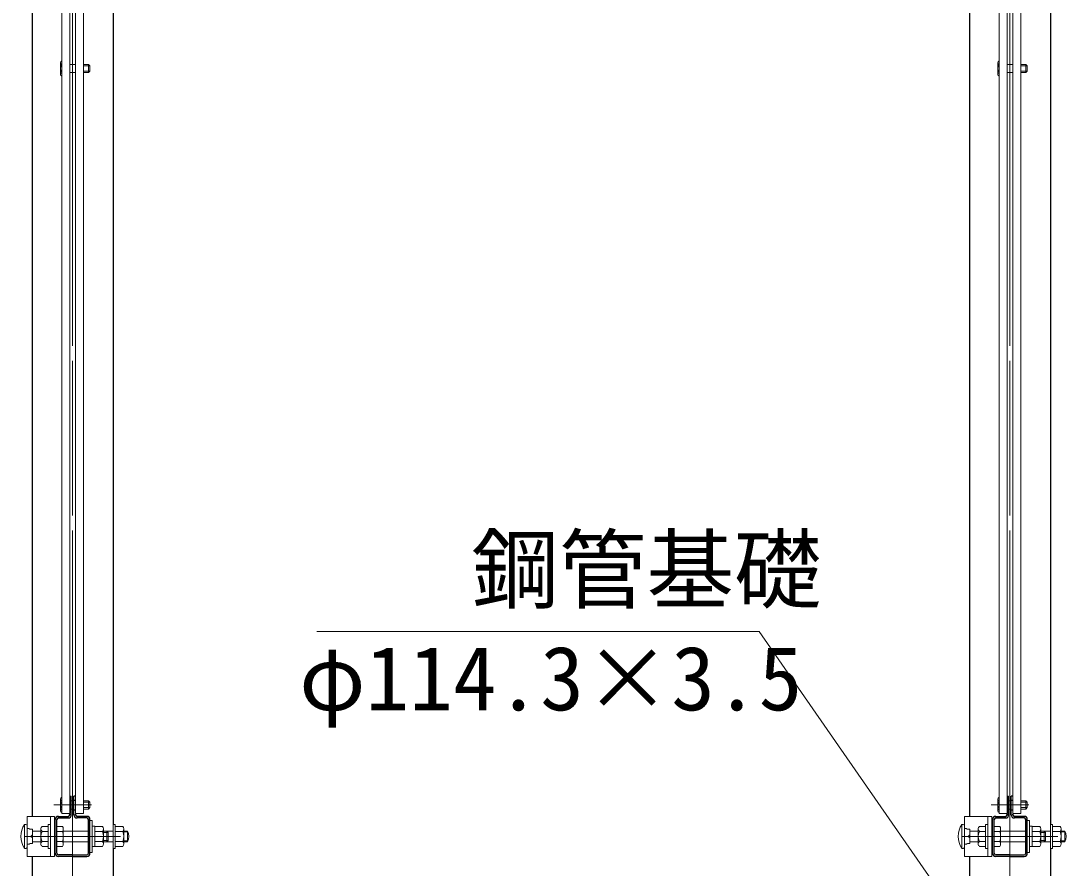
# Model space of a CAD drawing. Units: millimetres, scale not verified. Extents: x -4200 to 4200, y -2970 to 2970.
# Drawn here: x -585 to 198, y -143 to 491 of the extents above; entities that cross this region are included whole.
import ezdxf
from ezdxf.enums import TextEntityAlignment as Align

# ---------------------------------------------------------------- set-up
doc = ezdxf.new("R2010")
doc.units = ezdxf.units.MM
doc.header["$LTSCALE"] = 10
doc.linetypes.add('USER1', pattern=[50.8, 31.75, -6.35, 6.35, -6.35])
for name, color, linetype, lineweight in [('0-3_D-STR1', 1, 'Continuous', 25), ('0-4_D-BMK', 2, 'USER1', 13), ('0-8_D-STR3', 3, 'Continuous', 13), ('0-B_D-STR2', 7, 'Continuous', 13), ('0-D_D-STR-TXT', 7, 'Continuous', 13)]:
    doc.layers.add(name, color=color, linetype=linetype, lineweight=lineweight)
doc.styles.add('ＭＳ ゴシック', font='')
doc.styles.get('ＭＳ ゴシック').set_extended_font_data('MS Gothic')

msp = doc.modelspace()

# ---------------------------------------------------------------- linework, layer by layer
at = {"layer": '0-3_D-STR1'}
for p, q in [((-515.71, 1021.67), (-515.71, -110.33)), ((186.46, 1021.67), (186.46, -110.33)), ((-576.21, 1015.67), (-576.21, -104.33)), ((125.96, 1015.67), (125.96, -104.33)), ((-548.16, -89.33), (-546.96, -89.33)), ((-548.16, -92.33), (-546.96, -92.33)), ((-546.96, -103.13), (-546.96, -89.33)), ((-544.96, -103.13), (-544.96, -89.33)), ((-543.76, -89.33), (-544.96, -89.33)), ((-544.96, -92.33), (-543.76, -92.33)), ((154.01, -89.33), (155.21, -89.33)), ((154.01, -92.33), (155.21, -92.33)), ((155.21, -103.13), (155.21, -89.33)), ((157.21, -103.13), (157.21, -89.33)), ((158.41, -89.33), (157.21, -89.33)), ((157.21, -92.33), (158.41, -92.33)), ((-548.16, -99.33), (-546.96, -99.33)), ((-544.96, -99.33), (-543.76, -99.33)), ((154.01, -99.33), (155.21, -99.33)), ((157.21, -99.33), (158.41, -99.33)), ((-558.96, -131.93), (-558.96, -106.73)), ((-557.76, -131.93), (-557.76, -106.73)), ((-556.56, -104.33), (-549.36, -104.33)), ((-556.56, -105.53), (-549.36, -105.53)), ((-548.16, -103.13), (-548.16, -102.58)), ((-543.76, -103.13), (-543.76, -102.58)), ((-535.36, -104.33), (-542.56, -104.33)), ((-535.36, -105.53), (-542.56, -105.53)), ((-534.16, -131.93), (-534.16, -106.73)), ((-532.96, -131.93), (-532.96, -106.73)), ((143.21, -131.93), (143.21, -106.73)), ((144.41, -131.93), (144.41, -106.73)), ((145.61, -104.33), (152.81, -104.33)), ((145.61, -105.53), (152.81, -105.53)), ((154.01, -103.13), (154.01, -102.58)), ((158.41, -103.13), (158.41, -102.58)), ((166.81, -104.33), (159.61, -104.33)), ((166.81, -105.53), (159.61, -105.53)), ((168.01, -131.93), (168.01, -106.73)), ((169.21, -131.93), (169.21, -106.73)), ((-515.71, -128.33), (-515.71, -404.33)), ((186.46, -128.33), (186.46, -404.33)), ((-545.96, -133.13), (-556.56, -133.13)), ((-545.96, -134.33), (-556.56, -134.33)), ((-545.96, -133.13), (-535.36, -133.13)), ((-545.96, -134.33), (-535.36, -134.33)), ((156.21, -133.13), (145.61, -133.13)), ((156.21, -134.33), (145.61, -134.33)), ((156.21, -133.13), (166.81, -133.13)), ((156.21, -134.33), (166.81, -134.33))]:
    msp.add_line(p, q, dxfattribs=at)
for points in [[(-576.21, -134.33), (-576.21, -404.33), (-515.71, -404.33)], [(125.96, -134.33), (125.96, -404.33), (186.46, -404.33)]]:
    msp.add_lwpolyline(points, dxfattribs=at)
for centre, radius, start, end in [((-556.56, -106.73), 2.4, 90, 180), ((-556.56, -106.73), 1.2, 90, 180), ((-549.36, -103.13), 1.2, 270, 0), ((-549.36, -103.13), 2.4, 270, 0), ((-542.56, -103.13), 2.4, 180, 270), ((-542.56, -103.13), 1.2, 180, 270), ((-535.36, -106.73), 2.4, 0, 90), ((-535.36, -106.73), 1.2, 0, 90), ((145.61, -106.73), 2.4, 90, 180), ((145.61, -106.73), 1.2, 90, 180), ((152.81, -103.13), 1.2, 270, 0), ((152.81, -103.13), 2.4, 270, 0), ((159.61, -103.13), 2.4, 180, 270), ((159.61, -103.13), 1.2, 180, 270), ((166.81, -106.73), 2.4, 0, 90), ((166.81, -106.73), 1.2, 0, 90), ((-556.56, -131.93), 2.4, 180, 270), ((-556.56, -131.93), 1.2, 180, 270), ((-535.36, -131.93), 2.4, 270, 0), ((-535.36, -131.93), 1.2, 270, 0), ((145.61, -131.93), 2.4, 180, 270), ((145.61, -131.93), 1.2, 180, 270), ((166.81, -131.93), 2.4, 270, 0), ((166.81, -131.93), 1.2, 270, 0)]:
    msp.add_arc(centre, radius, start, end, dxfattribs=at)
at = {"layer": '0-4_D-BMK'}
for p, q in [((-545.96, 1125.8), (-545.96, -433.5)), ((156.21, 1125.8), (156.21, -640.6)), ((-545.96, 1073.49), (-545.96, -482.5)), ((156.21, 1073.49), (156.21, -560.68)), ((-560.06, -95.83), (-531.86, -95.83)), ((142.11, -95.83), (170.32, -95.83)), ((-581.71, -119.33), (-510.21, -119.33)), ((120.46, -119.33), (191.96, -119.33))]:
    msp.add_line(p, q, dxfattribs=at)
at = {"layer": '0-8_D-STR3'}
for p, q in [((-554.96, 460), (-554.96, 451.34)), ((-548.16, 458.67), (-546.16, 458.67)), ((-543.76, 458.67), (-545.76, 458.67)), ((-537.76, 458.67), (-533.96, 458.67)), ((-533.96, 458.67), (-533.96, 452.67)), ((-532.96, 457.67), (-533.96, 458.67)), ((147.21, 460), (147.21, 451.34)), ((154.01, 458.67), (156.01, 458.67)), ((158.41, 458.67), (156.41, 458.67)), ((164.41, 458.67), (168.21, 458.67)), ((168.21, 458.67), (168.21, 452.67)), ((169.21, 457.67), (168.21, 458.67)), ((-548.16, 452.67), (-546.16, 452.67)), ((-543.76, 452.67), (-545.76, 452.67)), ((-537.76, 453.67), (-532.96, 453.67)), ((-537.76, 452.67), (-533.96, 452.67)), ((-532.96, 453.67), (-533.96, 452.67)), ((154.01, 452.67), (156.01, 452.67)), ((158.41, 452.67), (156.41, 452.67)), ((164.41, 453.67), (169.21, 453.67)), ((164.41, 452.67), (168.21, 452.67)), ((169.21, 453.67), (168.21, 452.67)), ((-554.96, -91.5), (-554.96, -100.16)), ((-546.96, -92.83), (-546.16, -92.83)), ((-545.76, -92.83), (-544.96, -92.83)), ((-537.76, -92.83), (-533.96, -92.83)), ((-533.96, -92.83), (-533.96, -98.83)), ((-532.96, -93.83), (-533.96, -92.83)), ((147.21, -91.5), (147.21, -100.16)), ((155.21, -92.83), (156.01, -92.83)), ((156.41, -92.83), (157.21, -92.83)), ((164.41, -92.83), (168.21, -92.83)), ((168.21, -92.83), (168.21, -98.83)), ((169.21, -93.83), (168.21, -92.83)), ((-546.96, -98.83), (-546.16, -98.83)), ((-545.76, -98.83), (-544.96, -98.83)), ((-537.76, -97.83), (-532.96, -97.83)), ((-537.76, -98.83), (-533.96, -98.83)), ((-532.96, -97.83), (-533.96, -98.83)), ((155.21, -98.83), (156.01, -98.83)), ((156.41, -98.83), (157.21, -98.83)), ((164.41, -97.83), (169.21, -97.83)), ((164.41, -98.83), (168.21, -98.83)), ((169.21, -97.83), (168.21, -98.83)), ((-562.66, -104.33), (-562.66, -134.33)), ((-532.96, -107.33), (-531.36, -107.33)), ((-532.96, -107.33), (-531.36, -107.33)), ((-531.36, -131.33), (-531.36, -107.33)), ((139.51, -104.33), (139.51, -134.33)), ((169.21, -107.33), (170.81, -107.33)), ((169.21, -107.33), (170.81, -107.33)), ((170.81, -131.33), (170.81, -107.33)), ((-582.11, -110.33), (-582.11, -128.33)), ((-582.11, -110.33), (-581.01, -110.33)), ((-579.91, -113.39), (-578.41, -113.39)), ((-575.91, -114.01), (-577.79, -114.01)), ((-575.91, -114.01), (-575.91, -124.65)), ((-575.91, -115.33), (-569.76, -115.33)), ((-569.76, -113.7), (-569.76, -124.96)), ((-568.68, -111.83), (-564.26, -111.83)), ((-568.68, -115.57), (-564.26, -115.57)), ((-564.26, -110.33), (-564.26, -128.33)), ((-562.66, -110.33), (-564.26, -110.33)), ((-559.46, -111.83), (-558.96, -111.83)), ((-559.46, -115.58), (-558.96, -115.58)), ((-557.76, -111.83), (-553.66, -111.83)), ((-557.76, -115.58), (-553.66, -115.58)), ((-552.96, -113.55), (-552.96, -125.1)), ((-552.96, -115.33), (-534.16, -115.33)), ((-531.36, -111.63), (-529.36, -111.63)), ((-529.36, -127.03), (-529.36, -111.63)), ((-529.36, -111.83), (-523.56, -111.83)), ((-529.36, -115.58), (-523.56, -115.58)), ((-522.86, -113.55), (-522.86, -125.1)), ((-522.86, -115.33), (-515.71, -115.33)), ((-522.86, -116.33), (-519.26, -116.33)), ((-520.26, -115.33), (-519.26, -116.33)), ((-519.26, -116.33), (-519.26, -122.33)), ((-514.11, -110.33), (-515.71, -110.33)), ((-515.71, -110.33), (-515.71, -128.33)), ((-514.11, -128.33), (-514.11, -110.33)), ((-514.11, -111.83), (-508.31, -111.83)), ((-514.11, -115.58), (-508.31, -115.58)), ((-507.61, -113.55), (-507.61, -125.1)), ((-507.61, -115.33), (-504.91, -115.33)), ((-507.61, -116), (-504.59, -116)), ((-504.91, -115.33), (-504.91, -123.33)), ((120.06, -110.33), (120.06, -128.33)), ((120.06, -110.33), (121.16, -110.33)), ((122.26, -113.39), (123.76, -113.39)), ((126.26, -114.01), (124.38, -114.01)), ((126.26, -114.01), (126.26, -124.65)), ((126.26, -115.33), (132.41, -115.33)), ((132.41, -113.7), (132.41, -124.96)), ((133.49, -111.83), (137.91, -111.83)), ((133.49, -115.57), (137.91, -115.57)), ((137.91, -110.33), (137.91, -128.33)), ((139.51, -110.33), (137.91, -110.33)), ((142.71, -111.83), (143.21, -111.83)), ((142.71, -115.58), (143.21, -115.58)), ((144.41, -111.83), (148.51, -111.83)), ((144.41, -115.58), (148.51, -115.58)), ((149.21, -113.55), (149.21, -125.1)), ((149.21, -115.33), (168.01, -115.33)), ((170.81, -111.63), (172.81, -111.63)), ((172.81, -127.03), (172.81, -111.63)), ((172.81, -111.83), (178.61, -111.83)), ((172.81, -115.58), (178.61, -115.58)), ((179.31, -113.55), (179.31, -125.1)), ((179.31, -115.33), (186.46, -115.33)), ((179.31, -116.33), (182.91, -116.33)), ((181.91, -115.33), (182.91, -116.33)), ((182.91, -116.33), (182.91, -122.33)), ((188.06, -110.33), (186.46, -110.33)), ((186.46, -110.33), (186.46, -128.33)), ((188.06, -128.33), (188.06, -110.33)), ((188.06, -111.83), (193.86, -111.83)), ((188.06, -115.58), (193.86, -115.58)), ((194.56, -113.55), (194.56, -125.1)), ((194.56, -115.33), (197.26, -115.33)), ((194.56, -116), (197.59, -116)), ((197.26, -115.33), (197.26, -123.33)), ((-577.16, -119.33), (-579.91, -119.33)), ((-579.91, -125.27), (-578.41, -125.27)), ((-575.91, -124.65), (-577.79, -124.65)), ((-575.91, -123.33), (-569.76, -123.33)), ((-568.68, -123.09), (-564.26, -123.09)), ((-559.46, -123.08), (-558.96, -123.08)), ((-557.76, -123.08), (-553.66, -123.08)), ((-552.96, -123.33), (-534.16, -123.33)), ((-529.36, -123.08), (-523.56, -123.08)), ((-522.86, -122.33), (-519.26, -122.33)), ((-522.86, -123.33), (-515.71, -123.33)), ((-514.11, -123.08), (-508.31, -123.08)), ((-507.61, -122.65), (-504.59, -122.65)), ((-507.61, -123.33), (-504.91, -123.33)), ((125.01, -119.33), (122.26, -119.33)), ((122.26, -125.27), (123.76, -125.27)), ((126.26, -124.65), (124.38, -124.65)), ((126.26, -123.33), (132.41, -123.33)), ((133.49, -123.09), (137.91, -123.09)), ((142.71, -123.08), (143.21, -123.08)), ((144.41, -123.08), (148.51, -123.08)), ((149.21, -123.33), (168.01, -123.33)), ((172.81, -123.08), (178.61, -123.08)), ((179.31, -122.33), (182.91, -122.33)), ((179.31, -123.33), (186.46, -123.33)), ((188.06, -123.08), (193.86, -123.08)), ((194.56, -122.65), (197.59, -122.65)), ((194.56, -123.33), (197.26, -123.33)), ((-582.11, -128.33), (-581.01, -128.33)), ((-568.68, -126.83), (-564.26, -126.83)), ((-562.66, -128.33), (-564.26, -128.33)), ((-559.46, -126.83), (-558.96, -126.83)), ((-557.76, -126.83), (-553.66, -126.83)), ((-532.96, -131.33), (-531.36, -131.33)), ((-531.36, -127.03), (-529.36, -127.03)), ((-529.36, -126.83), (-523.56, -126.83)), ((-514.11, -128.33), (-515.71, -128.33)), ((-514.11, -126.83), (-508.31, -126.83)), ((120.06, -128.33), (121.16, -128.33)), ((133.49, -126.83), (137.91, -126.83)), ((139.51, -128.33), (137.91, -128.33)), ((142.71, -126.83), (143.21, -126.83)), ((144.41, -126.83), (148.51, -126.83)), ((169.21, -131.33), (170.81, -131.33)), ((170.81, -127.03), (172.81, -127.03)), ((172.81, -126.83), (178.61, -126.83)), ((188.06, -128.33), (186.46, -128.33)), ((188.06, -126.83), (193.86, -126.83))]:
    msp.add_line(p, q, dxfattribs=at)
for points in [[(-554.16, -102.08), (-554.16, 1013.42), (-548.16, 1013.42), (-548.16, -102.08)], [(-537.76, -102.08), (-537.76, 1013.42), (-543.76, 1013.42), (-543.76, -102.08)], [(148.02, -102.08), (148.02, 1013.42), (154.01, 1013.42), (154.01, -102.08)], [(164.41, -102.08), (164.41, 1013.42), (158.41, 1013.42), (158.41, -102.08)], [(-559.46, -104.33), (-579.91, -104.33), (-579.91, -134.33), (-559.46, -134.33)], [(142.71, -104.33), (122.26, -104.33), (122.26, -134.33), (142.71, -134.33)]]:
    msp.add_lwpolyline(points, close=True, dxfattribs=at)
for points in [[(-537.76, 457.67), (-532.96, 457.67), (-532.96, 453.67)], [(164.41, 457.67), (169.21, 457.67), (169.21, 453.67)], [(-537.76, -93.83), (-532.96, -93.83), (-532.96, -97.83)], [(164.41, -93.83), (169.21, -93.83), (169.21, -97.83)], [(-520.26, -115.33), (-520.26, -123.33), (-519.26, -122.33)], [(181.91, -115.33), (181.91, -123.33), (182.91, -122.33)], [(-575.91, -118.27), (-577.16, -119.33), (-575.91, -120.39)], [(126.26, -118.27), (125.01, -119.33), (126.26, -120.39)]]:
    msp.add_lwpolyline(points, dxfattribs=at)
for centre, radius, start, end in [((-553.32, 460), 1.64, 120.65597, 239.34403), ((-549.38, 455.67), 5.58, 148.86338, 211.13662), ((148.85, 460), 1.64, 120.65597, 239.34403), ((152.79, 455.67), 5.58, 148.86338, 211.13662), ((-553.32, 451.34), 1.64, 120.65597, 239.34403), ((148.85, 451.34), 1.64, 120.65597, 239.34403), ((-553.32, -91.5), 1.64, 120.65597, 239.34403), ((-549.38, -95.83), 5.58, 148.86338, 211.13662), ((148.85, -91.5), 1.64, 120.65597, 239.34403), ((152.79, -95.83), 5.58, 148.86338, 211.13662), ((-553.32, -100.16), 1.64, 120.65597, 239.34403), ((148.85, -100.16), 1.64, 120.65597, 239.34403), ((-567.83, -119.33), 16.88, 147.77316, 212.22684), ((-581.01, -111.43), 1.1, 0, 90), ((-577.79, -113.39), 0.622, 180, 270), ((-567.6, -113.7), 2.16, 120, 240), ((-562.68, -119.33), 7.08, 147.93138, 212.06862), ((-555.8, -113.7), 2.85, 318.83491, 41.16509), ((-563.35, -119.33), 10.39, 338.85295, 21.14705), ((-525.7, -113.7), 2.85, 318.83491, 41.16509), ((-533.25, -119.33), 10.39, 338.85295, 21.14705), ((-510.45, -113.7), 2.85, 318.83491, 41.16509), ((-518, -119.33), 10.39, 338.85295, 21.14705), ((-512.41, -119.33), 8.5, 331.92751, 28.07249), ((134.34, -119.33), 16.88, 147.77316, 212.22684), ((121.16, -111.43), 1.1, 0, 90), ((124.38, -113.39), 0.622, 180, 270), ((134.57, -113.7), 2.16, 120, 240), ((139.49, -119.33), 7.08, 147.93138, 212.06862), ((146.37, -113.7), 2.85, 318.83491, 41.16509), ((138.82, -119.33), 10.39, 338.85295, 21.14705), ((176.47, -113.7), 2.85, 318.83491, 41.16509), ((168.92, -119.33), 10.39, 338.85295, 21.14705), ((191.72, -113.7), 2.85, 318.83491, 41.16509), ((184.17, -119.33), 10.39, 338.85295, 21.14705), ((189.76, -119.33), 8.5, 331.92751, 28.07249), ((-577.79, -125.27), 0.622, 90, 180), ((-567.6, -124.96), 2.16, 120, 240), ((-555.81, -124.95), 2.85, 318.86505, 41.13495), ((-525.71, -124.95), 2.85, 318.86505, 41.13495), ((-510.46, -124.95), 2.85, 318.86505, 41.13495), ((124.38, -125.27), 0.622, 90, 180), ((134.57, -124.96), 2.16, 120, 240), ((146.37, -124.95), 2.85, 318.86505, 41.13495), ((176.47, -124.95), 2.85, 318.86505, 41.13495), ((191.72, -124.95), 2.85, 318.86505, 41.13495), ((-581.01, -127.23), 1.1, 270, 0), ((121.16, -127.23), 1.1, 270, 0)]:
    msp.add_arc(centre, radius, start, end, dxfattribs=at)
at = {"layer": '0-B_D-STR2'}
for p, q in [((-545.76, -105.08), (-546.16, -105.08)), ((156.41, -105.08), (156.01, -105.08))]:
    msp.add_line(p, q, dxfattribs=at)
at = {"layer": '0-D_D-STR-TXT'}
msp.add_lwpolyline([(-363.13, 34.16), (-31.55, 34.16), (97.33, -151.88)], dxfattribs=at)

# ---------------------------------------------------------------- texts
at = {"layer": '0-D_D-STR-TXT', "style": 'ＭＳ ゴシック'}
for s, p in [('鋼管基礎', (-247.22, 42.01)), ('φ114.3×3.5', (-376.22, -39.36))]:
    msp.add_text(s, height=48.09, dxfattribs=at).set_placement(p, align=Align.BOTTOM_LEFT)

doc.saveas('drawing.dxf')
